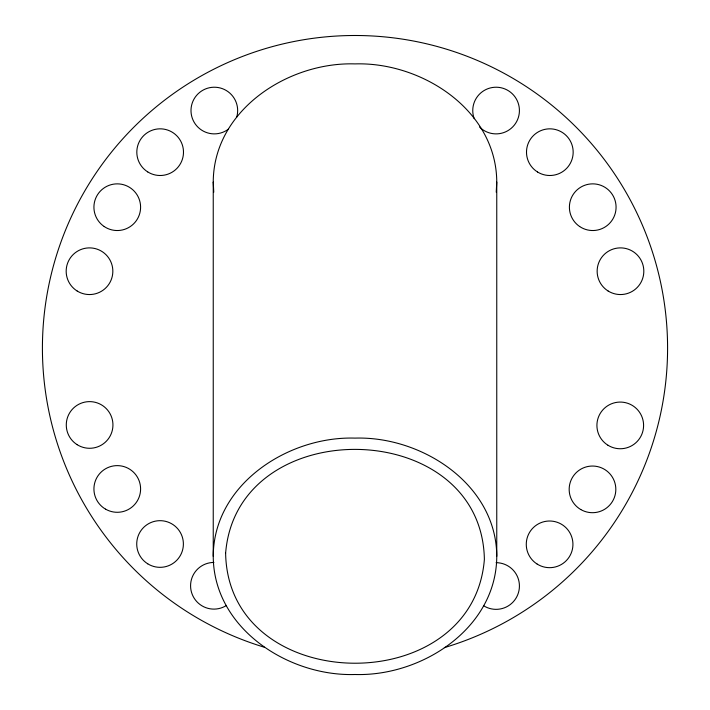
<?xml version="1.0" encoding="UTF-8"?>
<svg xmlns="http://www.w3.org/2000/svg" width="710" height="710" viewBox="0 0 710 710"><rect width="100%" height="100%" fill="white"/><g stroke="black" fill="none" stroke-linecap="round" stroke-linejoin="round"><path stroke-width="1.06" d="M213.24 182.088C213.497 110.103 288.269 61.805 355 63.9C421.731 61.805 496.503 110.103 496.76 182.088L496.76 556.303C496.503 628.297 421.731 676.586 355 674.5C288.269 676.586 213.497 628.297 213.24 556.303L213.24 182.088L213.763 192.215M213.24 556.303C213.497 484.318 288.269 436.029 355 438.114C421.731 436.029 496.503 484.318 496.76 556.303M496.76 182.088L496.237 192.215M228.309 129.229A23.332 23.332 0 0 1 192.277 118.179A23.332 23.332 0 0 1 213.772 87.224A23.332 23.332 0 0 1 236.714 117.123M474.227 118.703A23.332 23.332 0 0 1 496.645 87.224A23.332 23.332 0 0 1 517.537 119.733A23.332 23.332 0 0 1 479.587 127.046M496.086 562.684A23.332 23.332 0 0 1 518.477 592.593A23.332 23.332 0 0 1 483.474 605.648M226.525 605.408A23.332 23.332 0 0 1 191.523 592.353A23.332 23.332 0 0 1 213.914 562.444M264.298 647.209A312.577 312.577 0 0 1 101.193 165.625A312.577 312.577 0 0 1 609.641 166.797A312.577 312.577 0 0 1 444.327 647.626M225.62 553.223C228.23 696.812 473.1 700.823 484.38 559.382C481.771 415.803 236.9 411.791 225.62 553.223M77.168 444.691A23.332 23.332 0 0 0 112.925 425.867A23.332 23.332 0 0 0 78.739 404.309A23.332 23.332 0 0 0 77.168 444.691M147.715 171.909A23.332 23.332 0 0 0 183.473 153.076A23.332 23.332 0 0 0 149.286 131.519A23.332 23.332 0 0 0 147.715 171.909M608.044 290.958A23.332 23.332 0 0 0 643.801 272.125A23.332 23.332 0 0 0 609.615 250.568A23.332 23.332 0 0 0 608.044 290.958M537.159 564.077A23.332 23.332 0 0 0 572.917 545.245A23.332 23.332 0 0 0 538.73 523.696A23.332 23.332 0 0 0 537.159 564.077M147.742 563.82A23.332 23.332 0 0 0 183.375 544.765A23.332 23.332 0 0 0 149.056 523.43A23.332 23.332 0 0 0 147.742 563.82M77.195 291.038A23.332 23.332 0 0 0 112.828 271.974A23.332 23.332 0 0 0 78.508 250.639A23.332 23.332 0 0 0 77.195 291.038M537.523 171.989A23.332 23.332 0 0 0 573.156 152.925A23.332 23.332 0 0 0 538.837 131.59A23.332 23.332 0 0 0 537.523 171.989M607.938 445.232A23.332 23.332 0 0 0 643.579 426.169A23.332 23.332 0 0 0 609.251 404.833A23.332 23.332 0 0 0 607.938 445.232M580.816 509.567A23.332 23.332 0 0 0 615.827 489.385A23.332 23.332 0 0 0 580.842 469.159A23.332 23.332 0 0 0 580.816 509.567M579.662 226.525A23.332 23.332 0 0 0 616.014 208.864A23.332 23.332 0 0 0 582.546 186.206A23.332 23.332 0 0 0 579.662 226.525M104.184 226.525A23.332 23.332 0 0 0 140.536 208.864A23.332 23.332 0 0 0 107.068 186.206A23.332 23.332 0 0 0 104.184 226.525M105.595 509.168A23.332 23.332 0 0 0 140.598 488.959A23.332 23.332 0 0 0 105.595 468.751A23.332 23.332 0 0 0 105.595 509.168"/></g></svg>
